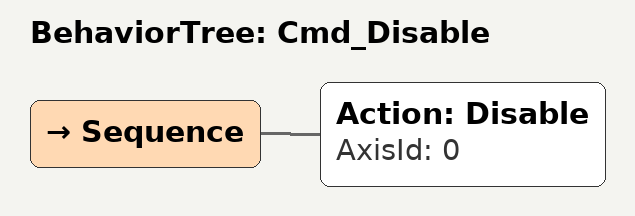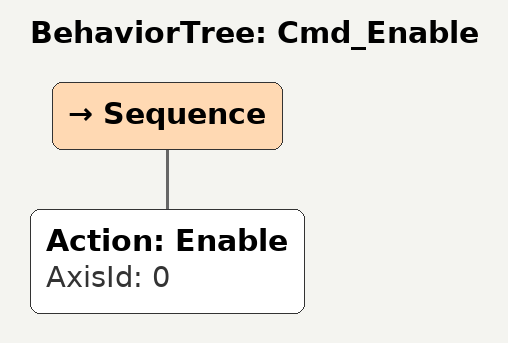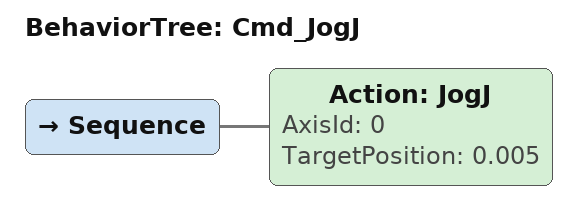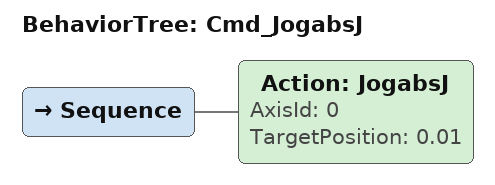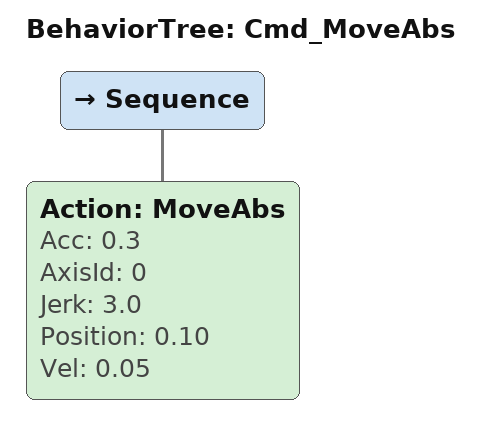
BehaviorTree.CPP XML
<BehaviorTree ID="Cmd_Disable">
    <Sequence>
        <Action AxisId="0" ID="Disable"/>
    </Sequence>
</BehaviorTree>

<BehaviorTree ID="Cmd_Enable">
    <Sequence>
        <Action AxisId="0" ID="Enable"/>
    </Sequence>
</BehaviorTree>

<BehaviorTree ID="Cmd_JogJ">
    <Sequence>
        <Action AxisId="0" ID="JogJ" TargetPosition="0.005"/>
    </Sequence>
</BehaviorTree>

<BehaviorTree ID="Cmd_JogabsJ">
    <Sequence>
        <Action AxisId="0" ID="JogabsJ" TargetPosition="0.01"/>
    </Sequence>
</BehaviorTree>

<BehaviorTree ID="Cmd_MoveAbs">
    <Sequence>
        <Action Acc="0.3" AxisId="0" ID="MoveAbs" Jerk="3.0" Position="0.10" Vel="0.05"/>
    </Sequence>
</BehaviorTree>
